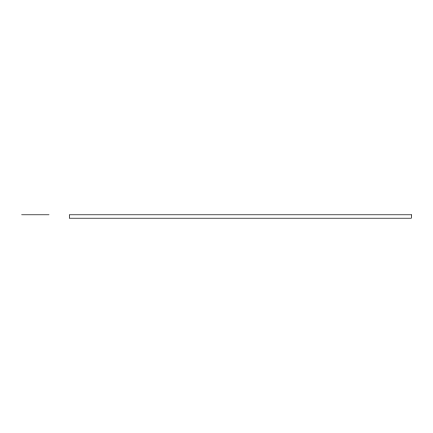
<?xml version="1.0" encoding="UTF-8"?>
<svg xmlns="http://www.w3.org/2000/svg" width="433" height="433" viewBox="0 0 433 433"><rect width="100%" height="100%" fill="white"/><g stroke="black" fill="none" stroke-linecap="round" stroke-linejoin="round"><path stroke-width="0.65" d="M21.65 214.79L49.016 214.79M411.35 214.79L69.312 214.79L69.312 218.21L411.35 218.21L411.35 214.79"/></g></svg>
